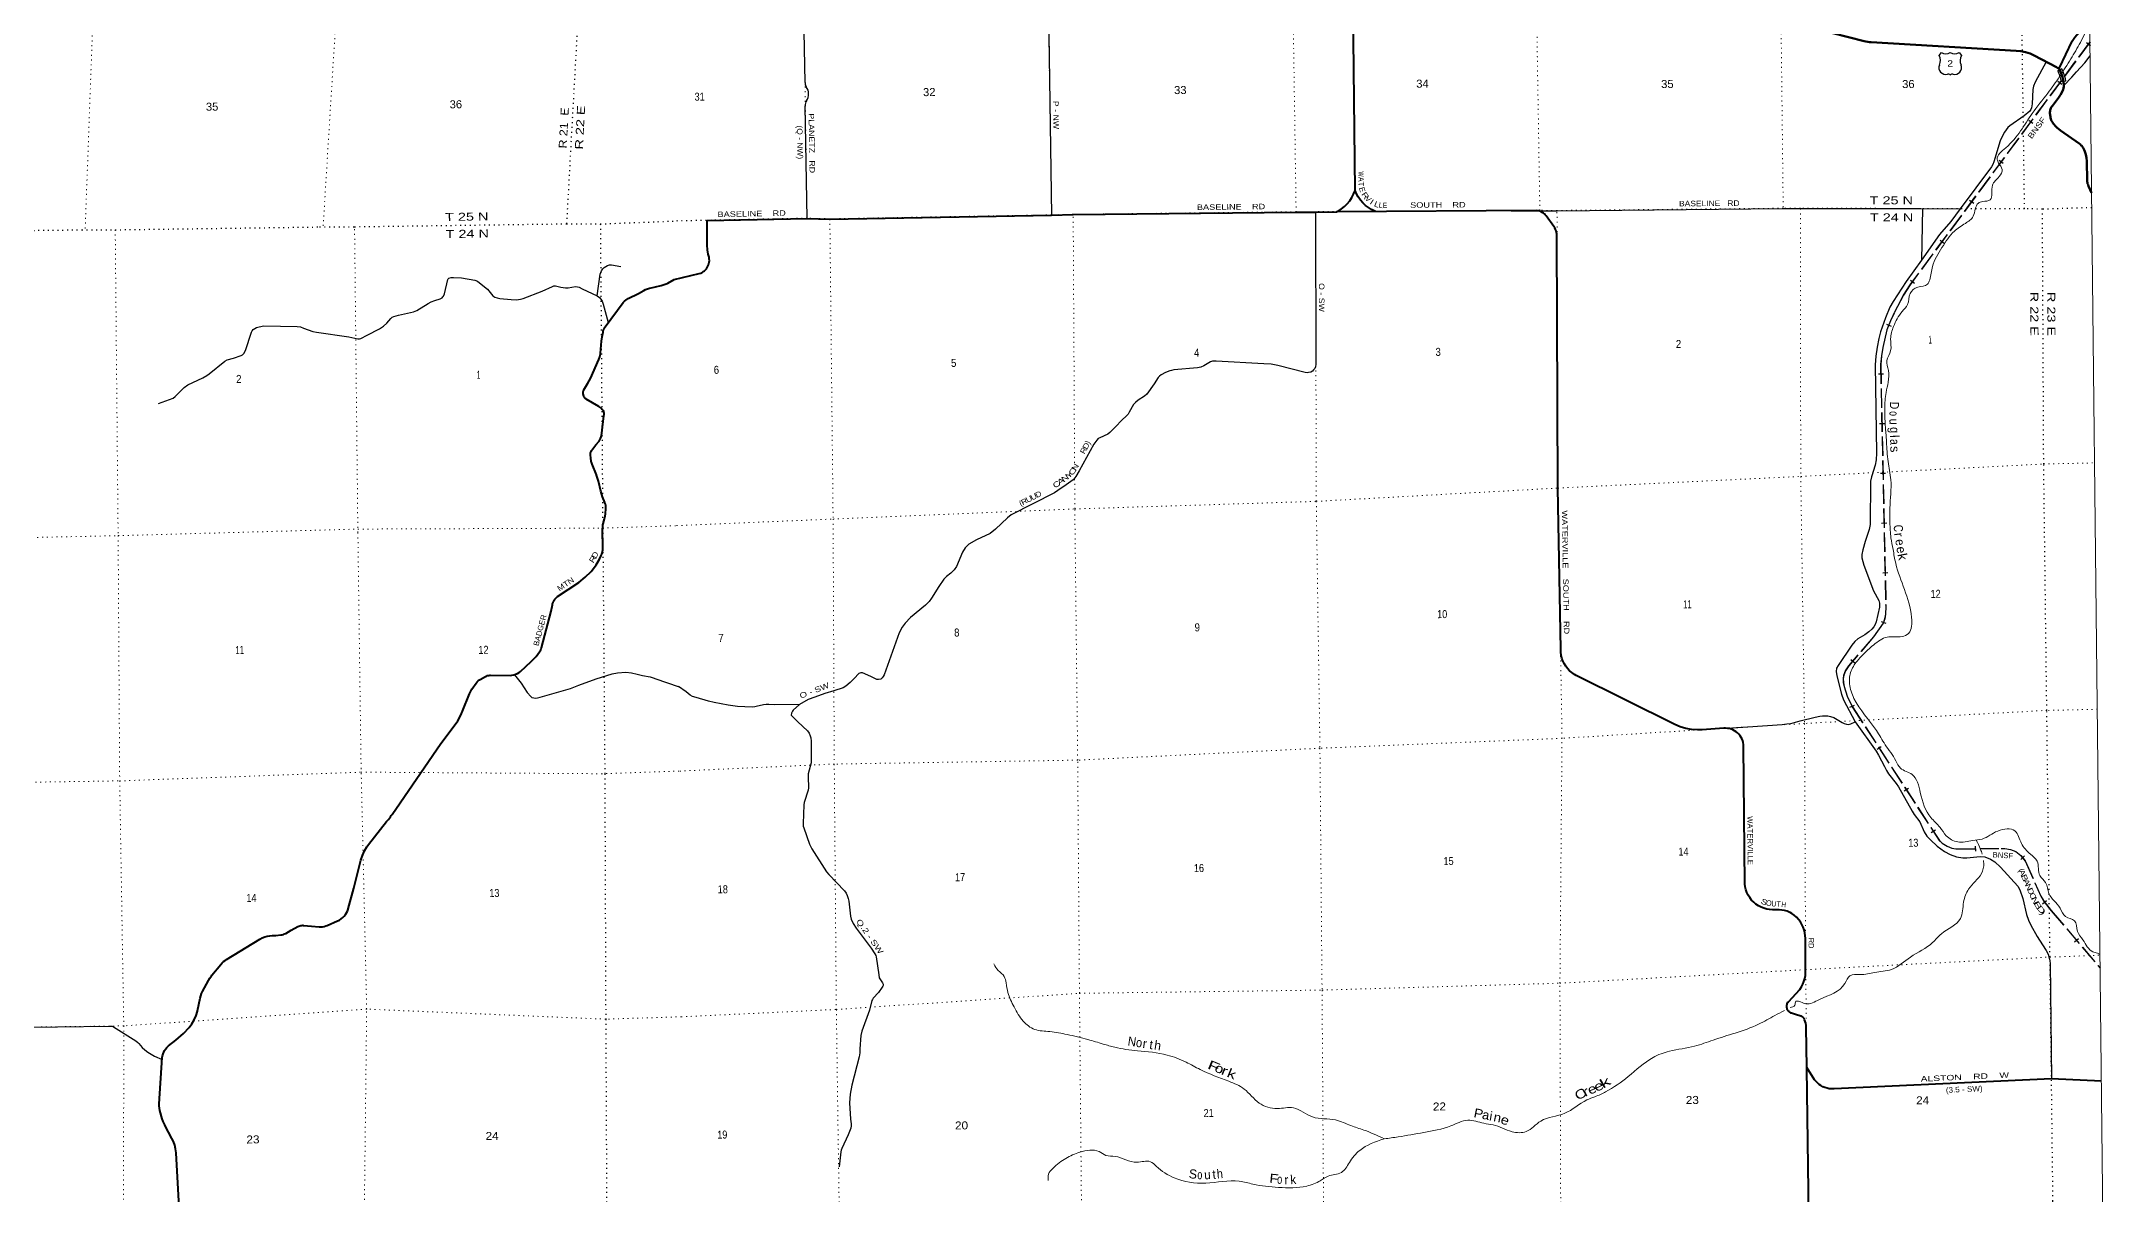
# Model space of a CAD drawing. Header units: feet. Extents: x -3 to 248627, y 0 to 184934.
# Drawn here: x 203320 to 248627, y 21127 to 46353 of the extents above; entities that cross this region are included whole.
import ezdxf
from ezdxf.enums import TextEntityAlignment as Align

# ---------------------------------------------------------------- set-up
doc = ezdxf.new("R2010")
doc.units = ezdxf.units.FT
doc.header["$LTSCALE"] = 70
doc.linetypes.add('DOTTED', pattern=[1.5, 0.3, -1.2])
doc.linetypes.add('LONG_DASHED', pattern=[7.5, 6, -1.5])
for name, color, linetype, lineweight in [('16', 7, 'Continuous', 25), ('20', 7, 'Continuous', 70), ('26', 7, 'Continuous', 40), ('27', 7, 'Continuous', 35), ('29', 7, 'Continuous', 25), ('30', 7, 'Continuous', 35), ('34', 7, 'Continuous', 25), ('39', 7, 'Continuous', 13), ('4', 7, 'Continuous', 13), ('57', 7, 'Continuous', 13), ('6', 7, 'DOTTED', 25), ('63', 7, 'Continuous', 25), ('7', 7, 'DOTTED', 13)]:
    doc.layers.add(name, color=color, linetype=linetype, lineweight=lineweight)
doc.layers.add('41', color=7, linetype='Continuous')

msp = doc.modelspace()

# ---------------------------------------------------------------- linework, layer by layer
at = {"layer": '16'}
for p, q in [((244832.13, 46048.45), (244883.44, 46107.21)), ((245075.2, 46113.18), (245074.92, 46112.98)), ((245267.29, 46107.3), (245318.68, 46048.45))]:
    msp.add_line(p, q, dxfattribs=at)
for centre, radius, start, end in [((244978.34, 45782.92), 151.42, 159.09177, 283.81923), ((244639.15, 45937.82), 222.05, 332.97043, 29.75871), ((244974.52, 46264.87), 182.07, 239.97227, 303.45418), ((245176.3, 46264.37), 181.52, 236.33975, 300.08743), ((245176.29, 46264.87), 182.07, 236.54582, 236.59441), ((245172.46, 45782.92), 151.42, 256.18077, 20.90823), ((245511.65, 45937.82), 222.05, 150.24129, 207.02957)]:
    msp.add_arc(centre, radius, start, end, dxfattribs=at)
for centre, major_axis, start_param, end_param in [((245033.68, 45584.1), (-19.56, 51.67), 4.95877769, 6.28318531), ((245117.13, 45584.1), (19.56, 51.67), 0, 1.32637542)]:
    msp.add_ellipse(centre, major_axis=major_axis, ratio=0.929097, start_param=start_param, end_param=end_param, dxfattribs=at)
at = {"layer": '20'}
for points in [[(247453.85, 45751.56), (247428.85, 45770.6), (247420.38, 45776.88), (247401.73, 45787.9), (246912.96, 46046.91), (246822.31, 46086.19), (246724.11, 46117.25), (246623.19, 46137.87), (246520.68, 46147.82), (243344.57, 46333.85), (243307.22, 46338.03), (243189.52, 46359.47), (242510.67, 46535.53), (242344.03, 46570.27), (241943.37, 46635.27), (241881.99, 46653.04), (241806.85, 46682.65), (241735.21, 46719.97), (241667.86, 46764.56), (241605.55, 46815.95), (241242.99, 47159.01)], [(248167.98, 43037.81), (248100.62, 43188.82), (248089.43, 43213.91), (248081, 43238.82), (248076.06, 43260.41), (248072.68, 43285.32), (248072.21, 43310.41), (248064.24, 43732.43), (248056.73, 43805.1), (248041.66, 43876.59), (248019.21, 43946.1), (248005.54, 43979.31), (247995.68, 43998.79), (247982.95, 44023.94), (247967.64, 44048.79), (247952.38, 44068.89), (247943.06, 44078.81), (247918.14, 44102.53), (247893.06, 44120.32), (247488.19, 44407.39), (247410.21, 44469.29), (247399.59, 44478.64), (247370.19, 44507.98), (247345.22, 44532.89), (247326.7, 44557.92), (247310.13, 44582.94), (247291.37, 44618.96), (247286.33, 44631.74), (247276.49, 44656.72), (247269.5, 44681.74), (247268.68, 44685.01), (247265.91, 44704.69), (247257.26, 44787.07), (247256.59, 44808.83), (247258.2, 44830.54), (247262.07, 44851.97), (247268.16, 44872.87), (247276.4, 44893.02), (247276.92, 44893.98), (247290.98, 44918.95), (247310.29, 44943.98), (247444.51, 45117.89), (247488.55, 45183.22), (247525.53, 45252.79), (247546.65, 45302.73), (247554.48, 45332.92), (247559.11, 45363.76), (247560.49, 45394.92), (247558.67, 45425.49), (247554.31, 45447.58), (247549.38, 45472.58), (247546.12, 45497.58), (247530.04, 45572.09), (247502.66, 45655.43), (247470.73, 45726.56), (247453.85, 45751.56)]]:
    msp.add_lwpolyline(points, dxfattribs=at)
at = {"layer": '26'}
msp.add_line((232056.38, 43094.69), (232017.15, 47062.18), dxfattribs=at)
for points in [[(247453.85, 45751.56), (247465.84, 45776.56), (247744.94, 46358.67), (247787.27, 46427.03), (247799.4, 46444.01), (247994.16, 46672.61), (248006.99, 46691.6), (248017.76, 46711.82), (248026.36, 46733.06), (248032.69, 46755.08), (248036.69, 46777.64), (248038.3, 46800.49), (248038.29, 46808.96), (248012.49, 47232.45)], [(231651.97, 42624.04), (231677.47, 42637.8), (231685.77, 42642.28), (231757.66, 42688.39), (231824.34, 42741.76), (231885.07, 42801.81), (231939.2, 42867.88), (231986.12, 42939.25), (232025.32, 43015.13), (232056.38, 43094.69)], [(232502.71, 42636.6), (232488.64, 42642.21), (232415.85, 42676.63), (232347.06, 42718.47), (232283.01, 42767.28), (232224.42, 42822.51), (232171.93, 42883.56), (232126.1, 42949.77), (232087.44, 43020.41), (232056.38, 43094.69)], [(217163.16, 41143.03), (217711.54, 41276.42), (217741.56, 41286.82), (217770.34, 41300.29), (217797.54, 41316.7), (217822.88, 41335.87), (217846.08, 41357.57), (217866.88, 41381.59), (217885.06, 41407.65), (217900.42, 41435.46), (217912.78, 41464.73), (217922.02, 41495.12), (217928.03, 41526.32), (217930.75, 41557.98), (217930.14, 41589.74), (217926.21, 41621.27), (217923.72, 41633.74), (217906.2, 41698.12), (217888.81, 41794.9), (217881.63, 41892.96), (217880.56, 42434.74), (220069.5, 42480.25), (220567.23, 42465.87), (225416.99, 42552.27), (225890.25, 42563.8), (230766.53, 42620.28), (231191.57, 42621.17), (231651.97, 42624.04)], [(240359.18, 31274.38), (240322.63, 31293.38), (240284.3, 31308.45), (240244.59, 31319.44), (240203.96, 31326.21), (240162.84, 31328.7), (240121.69, 31326.87), (239650.48, 31295.61), (239545.6, 31293.11), (239417.93, 31302.24), (239291.92, 31324.66), (239168.95, 31360.13), (239050.35, 31408.26), (236893.01, 32485.2), (236853.19, 32507.6), (236799.14, 32544.68), (236749.26, 32587.2), (236704.1, 32634.7), (236664.15, 32686.66), (236629.86, 32742.52), (236601.58, 32801.65), (236579.65, 32863.42), (236564.29, 32927.14), (236555.68, 32992.11), (236553.9, 33057.63), (236494.12, 36582.51), (236472.6, 42113.59), (236470.08, 42139.35), (236463.45, 42174.1), (236453.23, 42207.97), (236439.52, 42240.58), (236422.48, 42271.58), (236402.29, 42300.63), (236233.92, 42538.8), (236217.8, 42558.83), (236197.66, 42579.3), (236175.5, 42597.55), (236151.54, 42613.39), (236126.07, 42626.64), (236099.34, 42637.15), (236071.67, 42644.82), (236043.34, 42649.54), (236014.68, 42651.28), (231651.97, 42624.04)], [(215632.49, 40077.63), (215647.25, 40102.81), (215654.1, 40112.74), (216047.62, 40640.37), (216073.98, 40669.28), (216103.21, 40695.27), (216135, 40718.06), (216156.86, 40731.03), (216381.47, 40839.99), (216496.95, 40903.38), (216536.22, 40924.87), (216577.52, 40942.14), (216620.39, 40955), (216632.71, 40957.8), (216879.58, 41015.13), (216944.77, 41034.67), (217007.57, 41060.91), (217020.65, 41067.38), (217163.16, 41143.03)], [(215456.23, 34905.35), (215526.95, 35024.09), (215567.05, 35109.59), (215578.76, 35134.56), (215587.31, 35159.59), (215589.53, 35166.07), (215596.94, 35198.49), (215600.91, 35231.51), (215601.64, 35253.11), (215596.47, 35685.38), (215597.58, 35731.07), (215603.47, 35776.4), (215608.12, 35798.5), (215640.26, 35909.54), (215653.72, 35967), (215660.83, 36021.9), (215667.34, 36132.54), (215667.03, 36165.29), (215663.3, 36197.82), (215656.18, 36229.78), (215645.77, 36260.83), (215644.79, 36263.27), (215596.5, 36387.23), (215557.58, 36514.51), (215506.84, 36732.26), (215464.61, 36865.84), (215462.96, 36870.22), (215369.17, 37101.81), (215359.1, 37126.67), (215351.33, 37151.81), (215346.92, 37166.1), (215342.7, 37187.53), (215338.13, 37212.62), (215336.29, 37237.53), (215331.09, 37307.55), (215330.27, 37322.38), (215331.01, 37337.22), (215333.29, 37351.89), (215337.09, 37366.25), (215342.37, 37380.13), (215349.08, 37393.38), (215357.13, 37405.86), (215360.18, 37409.93), (215447.44, 37524.62), (215518.32, 37606.22), (215536.97, 37635.89), (215552.41, 37667.34), (215564.49, 37700.24), (215570.36, 37721.8), (215624.48, 38163.47), (215627.55, 38188.59), (215628.44, 38213.47), (215628.35, 38216.96), (215626.52, 38231.11), (215623.22, 38244.99), (215619.94, 38254.31), (215607.74, 38279.25), (215589.35, 38304.31), (215578.73, 38317.18), (215558.67, 38336.88), (215536.66, 38354.38), (215512.94, 38369.48), (215238.76, 38524.67), (215227.11, 38533.82), (215216.48, 38544.14), (215206.99, 38555.51), (215198.74, 38567.82), (215191.82, 38580.91), (215187.44, 38591.47), (215172.32, 38647.46), (215170.44, 38659.06), (215169.78, 38670.8), (215170.35, 38682.54), (215172.14, 38694.15), (215175.14, 38705.52), (215179.32, 38716.5), (215184.61, 38726.99), (215185.3, 38728.17), (215271.46, 38875.77), (215327.61, 38982), (215515.63, 39396.79), (215535.72, 39456.85), (215549.42, 39518.67), (215552.09, 39536.19), (215573.85, 39795.05), (215586.16, 39887.91), (215604.98, 39994.82), (215611.24, 40023.34), (215620.44, 40051.04), (215632.49, 40077.63)], [(208557.35, 26806.15), (208585.64, 26810.44), (208613.32, 26817.67), (208640.09, 26827.74), (208664.44, 26839.87), (208786.84, 26914.06), (208928.26, 26990.67), (208949.63, 27000.71), (208971.94, 27008.46), (208994.93, 27013.83), (209018.36, 27016.77), (209041.97, 27017.24), (209053.17, 27016.6), (209230.18, 26998.15), (209393.56, 26986.13), (209431.25, 26984.71), (209468.88, 26987.22), (209506.05, 26993.66), (209542.34, 27003.95), (209567.44, 27013.57), (209798.58, 27113.34), (209838.43, 27133.72), (209875.93, 27158.15), (209910.68, 27186.36), (209942.28, 27218.05), (209970.4, 27252.88), (209994.72, 27290.45), (210014.99, 27330.36), (210030.97, 27372.16), (210033.12, 27379.01), (210152.81, 27833.55), (210306.81, 28445.33), (210341.18, 28546.41), (210385.92, 28643.35), (210440.55, 28735.07), (210473.96, 28782.09), (210871.71, 29285.43), (210891.33, 29310.26), (210910.14, 29335.43), (210954.05, 29394.19), (210972.82, 29419.31), (210989.89, 29444.19), (212055.91, 30997.81), (212347.64, 31381.58), (212426.15, 31494.08), (212492.48, 31614.17), (212532.23, 31704.5), (212681.43, 32078.24), (212729.56, 32170.77), (212738.52, 32185.69), (212828.48, 32314.79), (212849.93, 32340.51), (212873.96, 32363.85), (212900.29, 32384.54), (212916.62, 32395.31), (213037.3, 32460.36), (213059, 32470.87), (213081.67, 32479.06), (213105.08, 32484.83), (213128.96, 32488.12), (213146.38, 32488.93), (213572.91, 32485.96), (213613.91, 32489.6), (213654.3, 32497.49), (213693.65, 32509.57), (213731.52, 32525.7), (213767.5, 32545.69), (213797.79, 32566.7), (214036.17, 32789.84), (214141.13, 32900.59), (214217.63, 32998.44), (214232.56, 33021.5), (214244.99, 33046), (214254.79, 33071.66), (214259.06, 33086.32), (214471.17, 33886.41), (214496.71, 34024.93), (214502.51, 34052.92), (214511.2, 34080.14), (214522.69, 34106.31), (214536.85, 34131.13), (214553.53, 34154.34), (214572.54, 34175.67), (214593.68, 34194.9), (214610.26, 34207.45), (215077.25, 34519.88), (215216.1, 34632.55), (215342.42, 34759.11), (215373.49, 34794.65), (215456.23, 34905.35)], [(241938.09, 23906.76), (241926.65, 24785.95), (241926.32, 24810.78), (241924.55, 24835.95), (241924.54, 24836.07), (241920.15, 24860.86), (241919.11, 24864.48), (241911.57, 24889.61), (241902.25, 24914.48), (241888.6, 24950.89), (241879.24, 24975.86), (241861.01, 25000.89), (241857.62, 25004.46), (241848.9, 25011.9), (241839.45, 25018.39), (241829.37, 25023.86), (241818.78, 25028.25), (241807.79, 25031.5), (241688.1, 25065.22), (241605.93, 25092.35), (241590.23, 25099.17), (241575.32, 25107.58), (241561.38, 25117.51), (241548.55, 25128.84), (241536.98, 25141.45), (241526.79, 25155.2), (241518.09, 25169.94), (241510.98, 25185.51), (241505.53, 25201.73), (241501.81, 25218.44), (241499.86, 25235.45), (241499.7, 25252.56), (241501.33, 25269.6), (241504.72, 25286.37), (241509.86, 25302.7), (241516.67, 25318.4), (241525.08, 25333.31), (241534.62, 25346.75), (241782.18, 25613.44), (241819.58, 25668.3), (241851.05, 25726.76), (241876.23, 25788.2), (241894.85, 25851.92), (241906.71, 25917.25), (241910.02, 25949.77), (241906.19, 26738.64), (241904.45, 26787.68), (241896.12, 26853.07), (241881, 26917.22), (241859.25, 26979.45), (241831.12, 27039.05), (241796.91, 27095.4), (241757, 27147.86), (241711.83, 27195.85), (241661.88, 27238.87), (241607.71, 27276.43), (241574.92, 27294.41), (241549.98, 27308.09), (241524.92, 27317.76), (241504.66, 27325.58), (241449.01, 27341.11), (241392.04, 27350.74), (241334.37, 27354.35), (241235.21, 27356.84), (241190, 27356.04), (241124.85, 27360.67), (241060.54, 27372.08), (240997.78, 27390.15), (240937.25, 27414.69), (240879.62, 27445.41), (240825.51, 27481.99), (240775.53, 27524.03), (240730.21, 27571.06), (240690.06, 27622.57), (240655.51, 27678), (240626.94, 27736.73), (240604.67, 27798.13), (240588.94, 27861.52), (240579.92, 27926.2), (240553.21, 30934.78), (240551.37, 30973.14), (240545.26, 31013.87), (240534.92, 31053.75), (240520.47, 31092.32), (240502.06, 31129.18), (240479.91, 31163.9), (240454.24, 31196.13), (240425.35, 31225.49), (240393.55, 31251.67), (240359.18, 31274.38)], [(206390.81, 19792.11), (206265.73, 22041.21), (206255.06, 22125.25), (206235.67, 22207.71), (206207.76, 22287.69), (206175.19, 22357.63), (206029.84, 22630.75), (206016.58, 22655.67), (206004.77, 22680.75), (205984.99, 22722.77), (205962.79, 22785.39), (205912.48, 22965.92), (205901.64, 23017.82), (205896.29, 23070.56), (205896.11, 23115.98), (205964.11, 24124.46), (205970.36, 24164.34), (205980.75, 24203.35), (205995.15, 24241.05), (206013.42, 24277.05), (206035.35, 24310.94), (206060.7, 24342.34), (206089.2, 24370.93), (206103.01, 24382.82), (206261.23, 24502.68), (206426.68, 24648.13), (206550.29, 24779.65), (206609.91, 24861.69), (206660.63, 24949.5), (206701.89, 25042.14), (206733.24, 25138.59), (206736.05, 25149.32), (206794.15, 25424.69), (206806.58, 25475.97), (206824.3, 25525.67), (206844.9, 25569.13), (206975.65, 25811.19), (207005.55, 25863.85), (207040.79, 25913.1), (207051.15, 25925.72), (207248.37, 26163.28), (207275.48, 26194.89), (207305.74, 26223.48), (207338.83, 26248.76), (207367.86, 26266.83), (208099.59, 26716.64), (208150.67, 26743.27), (208204.26, 26764.42), (208259.76, 26779.84), (208316.58, 26789.38), (208370.85, 26792.89), (208450.48, 26797.07), (208557.35, 26806.15)], [(241979.97, 20681.47), (241938.41, 23881.76), (241938.09, 23906.76)], [(248381.75, 23611.94), (247288.18, 23658.98), (242539.71, 23439.25), (242528.06, 23438.36), (242479.06, 23437.79), (242430.27, 23442.35), (242382.22, 23451.98), (242335.45, 23466.58), (242290.45, 23485.98), (242247.73, 23509.99), (242207.76, 23538.33), (242170.96, 23570.69), (242107.41, 23637.38), (241938.09, 23906.76)]]:
    msp.add_lwpolyline(points, dxfattribs=at)
at = {"layer": '29'}
for p, q in [((220023.52, 45450.79), (219998.41, 46941.69)), ((225348.35, 46994.55), (225416.99, 42552.27)), ((220069.5, 42480.25), (220029.91, 44943.32)), ((231191.57, 42621.17), (231199.98, 39295.42)), ((244472.09, 42694.9), (244447.97, 41570.44)), ((247259.73, 26190.38), (247288.68, 23660.64)), ((202527.69, 24779.11), (204820.08, 24811.13))]:
    msp.add_line(p, q, dxfattribs=at)
for points in [[(247171.16, 45909.65), (246930.24, 45459.03), (246898.18, 45374.72), (246878.96, 45297.74), (246864.3, 44989.83), (246852.39, 44900.02), (246839.57, 44865.2), (246813.02, 44828.54), (246695.8, 44725.9), (246380.75, 44505.97), (246336.8, 44469.31), (246296.49, 44419.83), (246263.53, 44366.67), (246208.58, 44273.2), (246168.29, 44176.05), (246029.09, 43721.51), (246005.26, 43659.2), (245977.8, 43611.54), (245295.97, 42693.31)], [(247562, 45389.07), (247734.33, 45569), (247840.57, 45686.3), (248018.23, 45886.08), (248134.94, 46039.88)], [(235470.36, 42647.88), (236474.9, 42649.32), (241421.66, 42696.05), (244435.59, 42695.13), (245295.97, 42693.31)], [(245295.97, 42693.31), (245090.83, 42415.63), (244838.06, 42129.71), (244447.97, 41570.44)], [(215478.77, 40786.86), (215545.08, 41262.38), (215556.51, 41298.95), (215574.78, 41337.82), (215602.2, 41376.68), (215629.61, 41404.12), (215700.44, 41449.84), (215748.41, 41463.55), (215787.25, 41465.84), (215997, 41432.23)], [(244447.97, 41570.44), (244109.08, 41099.67), (243825.18, 40667.12), (243757.41, 40542.49), (243658.5, 40307.89), (243552.27, 39999.97), (243511.97, 39857), (243475.34, 39662.73), (243446.03, 39464.78), (243435.04, 39281.51), (243464.35, 37346.04), (243455.19, 37203.07), (243435.04, 37082.12), (243352.62, 36829.17), (243332.47, 36730.21), (243321.48, 35784.46), (243303.16, 35674.51), (243215.25, 35410.58), (243160.29, 35234.61), (243141.98, 35131.99), (243141.98, 35058.66), (243185.94, 34897.39), (243396.86, 34334.58)], [(205878.86, 38432.92), (206199.84, 38552.18), (206248.96, 38583.04), (206376.9, 38720.21), (206444.29, 38785.36), (206523.11, 38839.09), (206852.1, 38994.54), (206940.05, 39045.98), (206992.6, 39084.84), (207331.87, 39360.32), (207382.12, 39387.76), (207519.2, 39424.33), (207692.83, 39479.2), (207720.25, 39497.49), (207749.95, 39529.5), (207784.22, 39588.93), (207912.15, 39991.29), (207930.44, 40023.3), (207955.57, 40048.45), (208021.81, 40091.88), (208081.22, 40112.46), (208186.31, 40128.46), (208917.38, 40119.31), (208984.79, 40106.74), (209054.46, 40082.74), (209258.94, 40010.72), (209337.75, 39991.29), (210041.41, 39890.7), (210242.45, 39844.98), (210276.74, 39844.98), (210304.15, 39854.12), (210443.5, 39927.28), (210717.65, 40064.45), (210803.35, 40125.03), (210873, 40192.47), (210964.39, 40293.06), (210995.25, 40319.35), (211029.52, 40337.64), (211128.88, 40366.21), (211461.31, 40440.52), (211530.97, 40466.8), (211777.71, 40622.26), (211848.56, 40658.84), (211923.92, 40686.27), (212042.72, 40722.85), (212083.88, 40745.71), (212099.87, 40764), (212115.86, 40782.29), (212134.11, 40832.58), (212207.22, 41143.49), (212220.95, 41161.78), (212234.66, 41175.5), (212280.32, 41189.22), (212337.47, 41191.5), (212508.78, 41180.07), (212797.82, 41128.64), (212856.04, 41106.92), (212902.92, 41073.77), (213075.37, 40933.17), (213162.23, 40821.16), (213193.06, 40790.29), (213239.86, 40759.43), (213287.88, 40743.43), (213349.52, 40731.99), (213596.26, 40704.56), (213712.82, 40702.28), (213797.3, 40713.7), (213859.03, 40732), (214272.5, 40887.45), (214496.44, 40994.9), (214531.85, 41005.19), (214564.93, 41006.33), (214683.73, 40978.89), (214785.44, 40959.47), (214839.08, 40960.6), (215002.48, 40991.47), (215049.27, 40988.04), (215084.73, 40975.47), (215149.79, 40942.32), (215478.77, 40786.86)], [(215478.77, 40786.86), (215529.09, 40748), (215558.79, 40713.71), (215583.92, 40667.99), (215606.77, 40608.55), (215718.71, 40201.62)], [(231199.98, 39295.42), (231188.7, 39236.22), (231172.49, 39197.71), (231150.21, 39165.27), (231123.88, 39142.98), (231089.44, 39120.68), (231040.82, 39110.54), (231010.44, 39106.49), (230966.88, 39108.5), (230367.28, 39262.56), (230220.42, 39290.94), (230059.38, 39303.1), (229014.13, 39359.85), (228940.19, 39355.81), (228892.59, 39343.64), (228746.74, 39254.45), (228683.94, 39230.14), (228609, 39213.91), (228090.42, 39165.26), (228043.82, 39157.16), (228003.31, 39145), (227912.16, 39108.5), (227810.87, 39059.87), (227776.43, 39033.51), (227748.08, 39003.11), (227660.98, 38865.26), (227499.93, 38638.25), (227450.31, 38589.59), (227312.56, 38508.51), (227250.78, 38457.85), (227207.23, 38411.21), (227117.08, 38245.01), (227089.73, 38200.43), (227061.38, 38167.97), (226947.94, 38062.57), (226826.4, 37932.84), (226692.7, 37797.05), (226648.14, 37762.57), (226469.88, 37681.49), (226439.49, 37663.27), (226409.1, 37632.86), (226340.24, 37543.65), (226024.23, 36959.87), (225951.3, 36838.28), (225926.99, 36807.88), (225886.48, 36765.28), (225683.92, 36619.34), (225625.16, 36576.8), (225481.35, 36481.5), (224533.33, 35995.02), (224452.3, 35930.15), (224193.02, 35686.91), (224071.48, 35589.62), (223778.02, 35449.79)], [(223778.02, 35449.79), (223609.61, 35356.54), (223575.17, 35328.16), (223526.56, 35275.46), (223471.86, 35178.16), (223334.12, 34870.05), (223283.47, 34793.03), (223212.58, 34724.11), (223117.37, 34647.09), (223058.62, 34586.27), (222953.29, 34432.22), (222791.23, 34172.76), (222742.62, 34099.79), (222661.59, 34018.71), (222329.38, 33751.14), (222215.94, 33629.52), (222151.12, 33536.28), (222086.3, 33418.71), (221752.06, 32498.45), (221729.78, 32461.96), (221711.55, 32433.59), (221681.16, 32405.2), (221630.52, 32397.1), (221592.03, 32397.1), (221478.59, 32453.85), (221332.74, 32518.72), (221278.05, 32543.04), (221241.59, 32543.04), (221203.1, 32526.83), (221097.76, 32413.31), (221008.63, 32332.23), (220913.43, 32251.15), (220854.68, 32210.61), (220652.11, 32145.75), (220457.65, 32088.99), (220236.85, 32011.97), (220091, 31955.21), (219901.02, 31848.01)], [(243396.86, 34334.58), (243511.97, 34123.92), (243524.79, 34065.26), (243524.79, 33973.62), (243455.19, 33654.71), (243431.38, 33596.07), (243403.91, 33548.41), (243358.11, 33493.43), (243294.01, 33434.77), (243204.26, 33368.8), (243052.23, 33280.82), (242991.79, 33229.5), (242925.85, 33148.86), (242625.46, 32701.65), (242590.67, 32639.33), (242581.5, 32569.68), (242585.17, 32518.36), (242603.48, 32445.05), (242695.07, 32074.82), (242742.69, 31946.52), (242992.71, 31470.6)], [(213665.4, 32499.57), (213815.11, 32313.67), (213944.85, 32109.65), (214023.62, 32019.71), (214048.65, 32002.08), (214089.42, 31990.95), (214125.56, 31990.03), (214170.97, 31994.66), (214226.58, 32005.79), (214890.12, 32198.68), (215075.46, 32269.15), (215453.57, 32410.11), (215806.65, 32520.47), (215920.64, 32543.65), (216103.2, 32553.85), (216224.61, 32543.65), (216350.64, 32513.97), (216469.26, 32480.59), (216636.08, 32450.91), (216700.02, 32431.44), (216762.11, 32410.11), (217248.87, 32242.38)], [(219901.02, 31848.01), (219363.78, 31837.64), (219234.14, 31849.81), (219172.35, 31849.82), (219116.65, 31841.7), (218954.59, 31805.21), (218925.22, 31799.14), (218869.51, 31793.05), (218549.46, 31805.21), (218345.87, 31831.57), (218035.95, 31894.41), (217909.34, 31922.78), (217641.95, 31999.81), (217563.96, 32024.14), (217512.31, 32052.51), (217423.18, 32125.48), (217253.02, 32238.99)], [(219901.02, 31848.01), (219767.91, 31726.17), (219748.68, 31699.83), (219726.39, 31657.26), (219724.37, 31616.72), (219735.5, 31596.44), (219865.14, 31466.72), (220075.81, 31272.12), (220113.3, 31219.43), (220135.58, 31162.67), (220147.74, 31116.05), (220156.84, 31045.1), (220160.91, 30621.45), (220156.84, 30574.83), (220096.09, 30329.56), (220092.02, 30266.72), (220098.12, 30025.51), (220092.02, 29974.83), (220003.92, 29705.24), (219994.79, 29650.51), (219983.67, 29247.13), (219985.69, 29186.32), (219994.79, 29147.81), (220122.43, 28795.1), (220173.05, 28693.76), (220496.18, 28191.05), (220545.77, 28126.2), (220886.09, 27769.44), (220921.57, 27720.78), (220945.88, 27670.1), (220968.16, 27607.26), (220983.32, 27542.42), (221015.77, 27218.07), (221031.94, 27153.23), (221080.59, 27059.96), (221145.37, 26958.63), (221469.48, 26520.8), (221551.57, 26395.1), (221571.82, 26358.61), (221582.92, 26326.21), (221635.64, 25932.93), (221647.74, 25872.16), (221718.69, 25758.61), (221730.84, 25732.26), (221733.38, 25719.08), (221732.87, 25703.88), (221728.31, 25686.64), (221714.64, 25661.31), (221631.54, 25547.83), (221514.6, 25423.13), (221498.4, 25396.78), (221485.69, 25369.46), (221437.07, 25158.65), (221267.47, 24703.53), (221242.61, 24607.3), (221226.4, 24315.41), (221224.93, 24229.2), (221210.2, 24137.03), (221048.14, 23520.82), (221014.26, 23325.15), (220999.52, 23131.63), (221015.73, 22774.88), (221031.47, 22678.53), (221031.94, 22628.93), (221025.4, 22579.21), (220967.11, 22434.34), (220826.88, 22133.26), (220812.7, 22098.8), (220805.06, 22061.37), (220772.65, 21737.04)], [(240215.87, 31326.6), (241396.44, 31407.67), (241499.01, 31422.33), (241586.93, 31433.33), (241792.07, 31488.31), (242118.1, 31568.96), (242220.67, 31590.95), (242282.95, 31598.28), (242346.14, 31601.94), (242400.17, 31598.28), (242457.87, 31587.28), (242532.05, 31561.62), (242707.89, 31455.32), (242758.26, 31429.66), (242806.79, 31415), (242853.5, 31413.16), (242898.37, 31425.99), (242992.71, 31470.6)], [(242992.71, 31470.6), (243452.44, 30824.81), (243505.56, 30740.51), (243637.43, 30491.24), (243683.22, 30403.27), (243725.35, 30329.95), (243893.86, 30117.35), (243946.98, 30047.7), (244241.86, 29512.51), (244289.49, 29442.87), (244406.72, 29281.58), (244501.96, 29061.64), (244564.23, 28970), (244641.16, 28885.69), (244791.35, 28746.39), (244948.88, 28629.09), (245073.42, 28566.77), (245212.63, 28519.12), (245348.16, 28497.13), (245439.75, 28497.13), (245732.81, 28526.45), (245831.71, 28515.45), (245952.6, 28467.8), (246051.51, 28405.49), (246172.4, 28291.85), (246551.54, 27873.97), (246597.34, 27793.32), (246663.27, 27602.71), (246743.87, 27250.81), (246784.16, 27133.51), (246839.11, 27023.54), (246978.31, 26774.27), (247029.6, 26693.63), (247176.13, 26470.03), (247220.08, 26389.38), (247249.39, 26279.41), (247259.73, 26190.38)], [(204820.08, 24811.13), (204868.12, 24807.89), (204895.54, 24796.46), (205382.17, 24487.83), (205425.57, 24453.54), (205448.42, 24430.67), (205521.53, 24348.37), (205580.93, 24295.79), (205649.47, 24245.5), (205718.01, 24202.06), (205795.69, 24156.34), (205961.58, 24081.44)]]:
    msp.add_lwpolyline(points, dxfattribs=at)
for centre, radius, start, end in [((220157.33, 45442.17), 134.09, 176.31456, 218.40295), ((219840.52, 45204.13), 262.26, 325.36021, 36.16341), ((220239.74, 44952.76), 210.05, 150.85541, 182.57448)]:
    msp.add_arc(centre, radius, start, end, dxfattribs=at)
at = {"layer": '34', "linetype": 'LONG_DASHED', "lineweight": 13}
msp.add_lwpolyline([(248131.56, 46347.06), (244192.57, 41029.75), (244048.19, 40804.62), (243849.9, 40420.98), (243779.61, 40280.32), (243687.36, 40047.36), (243599.49, 39656.15), (243568.74, 39475.94), (243551.17, 39282.53), (243663.53, 33994.62), (243656.58, 33821.08), (243639.01, 33724.38), (243605.67, 33628.35), (243394.22, 33330.91), (242852.64, 32693.63), (242779.75, 32585.53), (242742.81, 32491.44), (242729.63, 32416.72), (242734.02, 32324.41), (242752.15, 32241.33), (242817.49, 32025.51), (242930.71, 31797.96), (244833.95, 28871.71), (244899.85, 28814.57), (245009.53, 28748.31), (245110.57, 28704.36), (245194.33, 28685.73), (246191.44, 28695.88), (246266.59, 28691.08), (246393.52, 28673.9), (246507.01, 28632.09), (246613.18, 28542.04), (246657.11, 28493.69), (246711.36, 28424.21), (247054.11, 27656.28), (247127.18, 27533.27), (247282.92, 27337.6), (248354.61, 26078.29)], dxfattribs=at)
at = {"layer": '39'}
for points in [[(248127.05, 46738.12), (247921.27, 46331.5), (247713.86, 45972.41), (247468.05, 45583.11)], [(247468.05, 45583.11), (247208.78, 45220.92), (246869.38, 44777.67), (246290.32, 44025.92), (246103.61, 43773.17), (246132.42, 43693.01), (246210.59, 43550.83), (246147.91, 43394.94), (245998.99, 43205.8), (245950.24, 42888.84), (245783.51, 42848.62), (245691.22, 42815.31), (245577.67, 42527.83), (245406.21, 42372.69), (245166.42, 42202.65), (244894.56, 41842.81), (244687.77, 41429.31), (244626.68, 41134.38), (244579.4, 41041.13), (244364.56, 40980.2), (244196.98, 40837.19), (244141.31, 40596.74), (244022.21, 40442.2), (243834.58, 40115.58), (243771.18, 39846.82), (243772.16, 39584.85), (243691.97, 39374.34), (243722.66, 39157.05), (243717.55, 38899.04), (243673.79, 38674.84), (243680.07, 37596.77), (243715.24, 37163.91), (243776.2, 36765.6), (243755.1, 36144.67), (243754.71, 35826.26), (243778.66, 35494.02), (243823.88, 35238.62), (243883.76, 34935.01), (244229.67, 33752.05), (244161.14, 33402.62), (244020.91, 33334.5), (243694.73, 33320.64), (243400.54, 33151.99), (243067.82, 32829.73), (242907.48, 32582.02), (242872.44, 32299.48), (242968.73, 31982.19), (243460.22, 31280.54), (243653.14, 30968.4), (243884.78, 30618.42), (243985.34, 30456.35), (244240.74, 30318.24), (244420.55, 29919.3), (244650.37, 29375.83), (244852.26, 29160.53), (244987.32, 28976.69), (245238.64, 28842.57), (245566.67, 28870.55), (245773.76, 28905.19), (246116.22, 29080.45), (246490.88, 29082.78), (246632.99, 28810.35), (246833.15, 28570.84), (246975.87, 28421.36), (247037.92, 28103.67), (247162.51, 27953.97), (247233.73, 27714.98), (247479.12, 27395.39), (247596.07, 27209.33), (247792.55, 27114.88), (247861.65, 26885.94), (247978.62, 26697.86), (248193.1, 26438.37), (248296.22, 26405.31), (248351.28, 26378.04)], [(245644.61, 28878.93), (245738.03, 28683.1), (245773.28, 28575.72)], [(245800.45, 28434.56), (245808.02, 28375.59), (245756.22, 28149.28), (245478.06, 27811.53), (245368.54, 27524.1), (245298.12, 27164.58), (244880.92, 26831.26), (244689.72, 26639.62), (244203.85, 26321.63), (243787.93, 26052.82), (243420.03, 25988.1), (243106.35, 25938.12), (242880.99, 25915.36), (242770.11, 25746.81), (242214.14, 25393.75), (241915.06, 25299.6), (241753.26, 25356.17), (241698.88, 25355.54), (241673.69, 25268.59), (241573.8, 25218.76)], [(232694.54, 22347.31), (232247.15, 22539.62), (231962, 22637.08), (231630.23, 22760.2), (231125.88, 22824.89), (230708.64, 23023.59), (230356.27, 23009.44), (229958.05, 23129.77), (229628.21, 23436.29), (229295.91, 23605.75), (228666.48, 23862.46), (228358.44, 24024.14), (227945.71, 24180.57), (227293.98, 24273.78), (226799.57, 24350.68), (226544.95, 24420.28), (226211.44, 24519.19), (225756.94, 24628.8), (225379.51, 24692.94), (225046.57, 24741.48), (224798.77, 24919.98), (224595.77, 25232.01), (224463.25, 25546.86), (224420.55, 25757.96), (224382.72, 25894.56), (224248.22, 26030.04), (224153.94, 26172.03)], [(241446.7, 25153.14), (241237.11, 25043.88), (240882.72, 24854.37), (240369.27, 24658.99), (239891.55, 24508.37), (239484.18, 24372.66), (238933.45, 24265.52), (238574.48, 24124.33), (238029.29, 23708.92), (237537.54, 23376.76), (237303.11, 23267.24), (237126.64, 23196.68), (236642.49, 22904.91), (236116.64, 22735.58), (235798.97, 22506.2), (235490.81, 22502.63), (235076.13, 22653), (234874.3, 22686.94), (234521.01, 22753.38), (234147.76, 22628.14), (233557.14, 22486.28), (233000.26, 22389.14), (232694.54, 22347.31)], [(232694.54, 22347.31), (232157.56, 22095.24), (231930.96, 21828.62), (231756.16, 21612.98), (231465, 21531.01), (231294.93, 21430.3), (231000.14, 21314.03), (230382.04, 21284.71), (229821.21, 21356.8), (229524.34, 21421.88), (228789.61, 21375.08), (228101.33, 21494.07), (227707.65, 21745.44), (227579.59, 21846.74), (227283.62, 21833.23), (226804.72, 21962.7), (226607.05, 21984.6), (226455, 22069.49), (226036.19, 22052.55), (225729.5, 21920.02), (225443.94, 21701.09), (225350.73, 21573.05), (225342.23, 21435.91)]]:
    msp.add_spline(points, degree=3, dxfattribs=at)
at = {"layer": '4'}
msp.add_lwpolyline([(0, 183577.08), (30826.42, 183598.29), (61611.62, 183645.77), (92479.02, 183767.9), (123305.1, 183916.31), (154130.93, 184107.12), (184956.47, 184340.33), (215781.67, 184615.95), (246606.46, 184933.96), (248626.55, 1367.98), (217549.25, 1047.36), (186473.05, 772.71), (155393.5, 534.37), (124315.15, 341.99), (93236.57, 192.37), (62157.81, 85.49), (31078.95, 21.37), (0, -0.01)], close=True, dxfattribs=at)
msp.add_lwpolyline([(0, 183577.08), (30826.42, 183598.29), (61611.62, 183645.77), (92479.02, 183767.9), (123305.1, 183916.31), (154130.93, 184107.12), (184956.47, 184340.33), (215781.67, 184615.95), (246606.46, 184933.96), (248626.55, 1367.98), (217549.25, 1047.36), (186473.05, 772.71), (155393.5, 534.37), (124315.15, 341.99), (93236.57, 192.37), (62157.81, 85.49), (31078.95, 21.37), (0, -0.01)], close=True, dxfattribs=at)
at = {"layer": '57'}
for p, q in [((247420.98, 45712.28), (247514.21, 45759.48)), ((247510.74, 45748.75), (247431.25, 45708.51)), ((247604.91, 45482.87), (247498.32, 45468.08))]:
    msp.add_line(p, q, dxfattribs=at)
for points in [[(247514.21, 45759.48), (247530.97, 45726.95), (247555.27, 45669.87), (247577.23, 45607.47), (247594.47, 45539.75), (247604.91, 45482.87)], [(247420.98, 45712.28), (247433.75, 45682.05), (247458.06, 45627.26), (247480.01, 45556.49), (247493.34, 45497.89), (247498.32, 45468.08)], [(247431.25, 45708.51), (247441.09, 45685.23), (247465.56, 45630.08), (247487.74, 45558.57), (247501.19, 45499.44), (247504.93, 45477.07), (247595.53, 45489.64)], [(247595.53, 45489.64), (247586.65, 45538.04), (247569.57, 45605.15), (247547.81, 45666.97), (247523.72, 45723.55), (247510.74, 45748.75)]]:
    msp.add_lwpolyline(points, dxfattribs=at)
at = {"layer": '6'}
for p, q in [((246701.86, 42691.99), (246639.24, 47217.39)), ((215056.04, 46894.03), (214806.19, 42363.48))]:
    msp.add_line(p, q, dxfattribs=at)
for points in [[(248171.52, 42715.84), (247092.77, 42682.42), (246701.86, 42691.99), (241796.68, 42695.64), (241421.98, 42697.34), (236473.09, 42648.08), (236098.37, 42651.8), (231191.57, 42621.17), (230766.53, 42620.28), (225890.25, 42563.8), (225416.99, 42552.27), (220567.23, 42465.87), (220069.5, 42480.25), (217150.84, 42423.33)], [(247482.39, 1355.41), (247448, 4929.35), (247401.35, 10240.93), (247360.08, 15611.02), (247322.77, 20987.19), (247257.71, 26322.74), (247187.94, 31718.7), (247120.26, 37108.63), (247092.77, 42682.42)], [(191272.29, 42113.71), (193840.63, 42124.71), (194286.98, 42128.25), (198981.55, 42178.62), (199681.24, 42176.48), (204203, 42232.3), (204934.83, 42232.57), (209404.14, 42295.01), (210170.1, 42299.74), (214806.19, 42363.48), (215546.19, 42360.6), (217150.84, 42423.33)], [(215546.19, 42360.6), (215598.73, 35705.42), (215643.4, 30331.34), (215663.83, 24965.03), (215691.13, 19532.32), (215739.41, 14190.52), (215803.98, 8832.81), (215833.95, 3508.92), (215825.63, 1030.84)]]:
    msp.add_lwpolyline(points, dxfattribs=at)
at = {"layer": '63'}
for p, q in [((248055.19, 46330.09), (248144.07, 46264.25)), ((247427.41, 45482.33), (247516.29, 45416.49)), ((246795.25, 44627.99), (246884.13, 44562.15)), ((246147.71, 43753.87), (246236.59, 43688.03)), ((245500.17, 42879.75), (245589.05, 42813.9)), ((244852.64, 42005.62), (244941.52, 41939.78)), ((244205.1, 41131.5), (244293.98, 41065.66)), ((243680.35, 40166.82), (243783.19, 40126.1)), ((243504.96, 39080.13), (243615.54, 39082.48)), ((243528.07, 37992.53), (243638.65, 37994.88)), ((243551.18, 36904.94), (243661.76, 36907.29)), ((243574.29, 35817.34), (243684.87, 35819.69)), ((243597.4, 34729.75), (243707.98, 34732.1)), ((243565.23, 33665.83), (243669.72, 33629.55)), ((242901.95, 32829.63), (242986.23, 32758.01)), ((242880.08, 31786.36), (242979.11, 31835.63)), ((243474.86, 30868.7), (243567.59, 30929.01)), ((244067.98, 29956.77), (244160.7, 30017.08)), ((244661.1, 29044.85), (244753.82, 29105.16)), ((245631.92, 28639.68), (245630.8, 28750.29)), ((246618.99, 28460.55), (246700.86, 28534.93)), ((247096.74, 27490.43), (247183.28, 27559.31)), ((247796.85, 26655.78), (247881.08, 26727.46))]:
    msp.add_line(p, q, dxfattribs=at)
at = {"layer": '63', "linetype": 'LONG_DASHED'}
msp.add_lwpolyline([(248134.85, 46344.62), (244195.95, 41027.42), (244051.74, 40802.57), (243853.56, 40419.12), (243783.36, 40278.65), (243691.29, 40046.15), (243603.51, 39655.36), (243572.81, 39475.41), (243555.27, 39282.39), (243667.63, 33994.58), (243660.67, 33820.63), (243642.99, 33723.33), (243609.35, 33626.45), (243397.46, 33328.39), (242855.91, 32691.15), (242783.4, 32583.61), (242746.78, 32490.32), (242733.75, 32416.46), (242738.1, 32324.95), (242756.12, 32242.36), (242821.31, 32027.03), (242934.28, 31800), (244837.07, 28874.43), (244902.27, 28817.9), (245011.42, 28751.96), (245111.84, 28708.28), (245194.76, 28689.83), (246191.55, 28699.98), (246267, 28695.16), (246394.52, 28677.9), (246509.11, 28635.69), (246616.04, 28544.99), (246660.25, 28496.33), (246714.9, 28426.34), (247057.76, 27658.17), (247130.56, 27535.6), (247286.09, 27340.21), (248357.73, 26080.95)], dxfattribs=at)
at = {"layer": '7'}
for p, q in [((241369.94, 47160.37), (241421.98, 42697.34)), ((204443.63, 46795.3), (204277.33, 42230.43)), ((209762.28, 46844.16), (209482.41, 42299.24)), ((219998.81, 46941.72), (220069.5, 42480.25)), ((225416.99, 42552.27), (225348.35, 46994.55)), ((230700.26, 47048.67), (230766.53, 42620.28)), ((236098.37, 42651.8), (236025.2, 47103.79)), ((225920.04, 37137.4), (225890.25, 42563.8))]:
    msp.add_line(p, q, dxfattribs=at)
for points in [[(231191.57, 42621.17), (231207.55, 36291.54), (231287.44, 30891.67), (231333.86, 25600.24), (231370.46, 20286.53), (231423.49, 14944.79), (231474.47, 9607.06), (231527.52, 4263.31), (231583.04, 1186.86)], [(236872.54, 1241.69), (236842.54, 4532.44), (236798.23, 9815.83), (236733.36, 15135.27), (236556.09, 20419.14), (236537.42, 25751.2), (236582.91, 31108.18), (236492.19, 36508.18), (236473.09, 42648.08)], [(241796.68, 42695.64), (241805.27, 36837.49), (241887.21, 31433.61), (241912.56, 26047.22), (241979.9, 20687.51), (242052.54, 15392.35), (242101.5, 10054.6), (242122.84, 4666.14), (242193.64, 1298.11)], [(204934.83, 42232.57), (204997.88, 35541.25), (205032.36, 30177.13), (205121.08, 24817.7), (205115.58, 19434.95), (205123.28, 14122.87), (205177.72, 8771.07), (205239.25, 3495.92), (205246.14, 932.26)], [(210439.96, 14104.1), (210439.69, 14132.62), (210371.13, 19649.43), (210435.07, 25184), (210313.42, 30442.29), (210242.38, 35610.78), (210170.1, 42299.74)], [(220567.23, 42465.87), (220638.23, 35905.13), (220663.28, 30544.93), (220708.56, 25176.9), (220786.22, 19795.15), (220901.53, 14468.24), (220872.29, 9099.35), (221075.62, 3825.86), (221100.35, 1081.85)], [(217215, 35760.35), (220638.23, 35905.13), (225925.6, 36125.57), (231207.55, 36291.54), (236494.12, 36582.51), (241805.27, 36837.49), (247120.26, 37108.63), (248232.94, 37133.9)], [(226302.53, 1133.35), (226244.16, 4044.92), (226169.36, 9352.15), (226107.74, 14740.14), (226079.15, 20057.98), (226026.63, 25530.71), (225988.45, 30630.79), (225925.6, 36125.57), (225921.76, 36825.24)], [(191031.62, 35275.45), (194337.5, 35311.89), (199660.65, 35426.48), (204997.88, 35541.25), (210244.25, 35685.11), (215598.73, 35705.42), (217215, 35760.35)], [(248292.27, 31742.7), (247187.94, 31718.7), (241887.21, 31433.61), (236582.91, 31108.18), (231287.44, 30891.67), (225988.45, 30630.79), (220663.28, 30544.93), (217266.7, 30391.2)], [(189368.54, 29900.17), (194363.5, 29983.91), (199620.33, 30095.67), (205032.36, 30177.13), (210311.55, 30367.96), (215569.07, 30333.21), (217266.7, 30391.2)], [(217318.45, 25016.2), (220708.56, 25176.9), (226026.63, 25530.71), (231333.86, 25600.24), (236537.42, 25751.2), (241912.56, 26047.22), (247257.71, 26322.74), (248351.47, 26363.1)], [(217318.45, 25016.2), (215663.83, 24965.03), (210435.07, 25184), (205121.08, 24817.7), (199708.92, 24746.32), (194385.14, 24682.08), (189520.71, 24547), (186353.87, 24587.85)]]:
    msp.add_lwpolyline(points, dxfattribs=at)

# ---------------------------------------------------------------- texts
at = {"layer": '16', "width": 1.2}
msp.add_text(' 2 ', height=140, dxfattribs=at).set_placement((245074.05, 45801.41), align=Align.CENTER)
at = {"layer": '27'}
for s, rotation, width, p in [('W', 270.85, 0.6, (232124.97, 43507.26)), ('A', 270.85, 0.75, (232126.9, 43386.01)), ('T', 274.655, 0.9, (232126.22, 43278.32)), ('R', 304.114, 1.35, (232187.63, 43010.17)), ('BASELINE    RD', 1.191, 1.25, (218110.69, 42509.54)), ('BASELINE    RD', 0.664, 1.25, (228596.91, 42665.15)), ('I', 326.411, 1.45, (232364.04, 42811.81)), ('L', 338.16, 1.3, (232457.78, 42752.98)), ('E', 0.648, 0.7, (232664.96, 42706.41)), ('SOUTH    RD', 0.358, 1.25, (233260.81, 42713.22)), ('WATERVILLE    SOUTH    RD', 270.972, 1.25, (236578.91, 36093.22)), ('MTN', 33.784, 1.15, (214653.06, 34319.82)), ('WATERVILLE', 270.509, 1.05, (240634.95, 29404.21)), ('S', 332.9, 1.25, (240918.07, 27506.36)), ('O', 348.689, 0.8, (241036.36, 27456.66)), ('U', 353.372, 0.75, (241159, 27436.84)), ('T', 353.366, 0.95, (241267.19, 27428.59)), ('H', 352.366, 0.7, (241374.99, 27419.69)), ('RD', 270.278, 0.8, (241975.28, 26743.54)), ('ALSTON    RD    W', 2.649, 1.4, (244431.86, 23595.6)), ('(3.5 - SW)', 2.649, 1.1, (244982.85, 23352.37))]:
    msp.add_text(s, height=120, rotation=rotation, dxfattribs=dict(at, width=width)).set_placement(p)
for s, rotation, p in [('E', 285.307, (232140.14, 43148.49)), ('V', 316.464, (232263.21, 42903.83)), ('L', 350.875, (232563.86, 42718.21)), ('BADGER', 75.152, (214193.35, 33119.63))]:
    msp.add_text(s, height=120, rotation=rotation, dxfattribs=at).set_placement(p)
for s, rotation, width, p in [('R', 56.682, 1.3, (215430.06, 34993.52)), ('D', 62.202, 1.2, (215482.36, 35091.91))]:
    msp.add_text(s, height=120, rotation=rotation, dxfattribs=dict(at, width=width)).set_placement(p, align=Align.CENTER)
at = {"layer": '30'}
for s, rotation, width, p in [('P - NW', 270.885, 1.2, (225448.36, 45052.71)), ('(Q - NW)', 270.908, 1.15, (219847.26, 44513.75)), ('PLANETZ   RD', 270.921, 1.2, (220102.59, 44777.02)), ('BASELINE   RD', 0.541, 1.15, (239143.52, 42744.53)), ('O - SW', 270.145, 1.2, (231265.5, 41066.72)), ('O - SW', 21.264, 1.3, (219932.95, 31974.45)), ('Q.2 - SW', 305.091, 1.35, (221136.28, 27103.38))]:
    msp.add_text(s, height=120, rotation=rotation, dxfattribs=dict(at, width=width)).set_placement(p)
for s, rotation, p in [(')', 61.573, (226265.07, 37551.83)), ('(', 27.165, (224769.65, 36194.98))]:
    msp.add_text(s, height=120, rotation=rotation, dxfattribs=at).set_placement(p, align=Align.CENTER)
for s, rotation, width, p in [('R', 61.573, 1.2, (226169.43, 37375.15)), ('D', 61.573, 1.2, (226223.88, 37475.74)), ('C', 33.532, 1.35, (225556.81, 36615.47)), ('A', 35.903, 1.55, (225652.43, 36682.97)), ('N', 35.772, 1.4, (225746.75, 36750.88)), ('Y', 39.772, 1.65, (225842.77, 36826.44)), ('O', 51.352, 1.4, (225923.96, 36912.12)), ('N', 59.045, 1.25, (225986.47, 37011.43)), ('R', 27.165, 1.15, (224847.48, 36234.9)), ('U', 27.165, 1.2, (224949.66, 36287.34)), ('U', 27.165, 1.2, (225053.11, 36340.42)), ('D', 27.165, 1.15, (225156.15, 36393.3))]:
    msp.add_text(s, height=120, rotation=rotation, dxfattribs=dict(at, width=width)).set_placement(p, align=Align.CENTER)
at = {"layer": '41'}
for s, rotation, width, p in [('u', 271.987, 0.9, (243742.78, 38098.11)), ('o', 269.449, 0.7, (243746.51, 38264.3)), ('D', 268.679, 0.85, (243756.19, 38473.51)), ('g', 271.987, 0.9, (243758.83, 37915.17)), ('a', 272.678, 0.85, (243759.25, 37651.71)), ('C', 273.579, 0.8, (243836.84, 35772.79)), ('e', 279.908, 0.95, (243869.17, 35448.86)), ('k', 281.1, 1.1, (243921.01, 35133.98)), ('N', 351.86, 0.95, (227072.89, 24389.63)), ('o', 352.049, 0.9, (227254.14, 24362.39)), ('F', 337.569, 1.6, (228808.5, 23892.66)), ('o', 337.657, 1.25, (228966.06, 23828.48)), ('r', 338.056, 1.4, (229110.26, 23766.68)), ('k', 338.056, 1.4, (229234.67, 23712.24)), ('e', 24.99, 1.35, (237335.63, 23369.48)), ('k', 30.025, 1.7, (237477.29, 23440.08)), ('C', 29.045, 1.3, (236926.52, 23180.08)), ('r', 26.724, 1.55, (237079.97, 23257.39)), ('e', 22.482, 1.25, (237190.06, 23308.87)), ('P', 349.057, 1.15, (234638.9, 22822.24)), ('a', 349.506, 1.05, (234823.3, 22786.9)), ('n', 349.042, 1.1, (235071.74, 22733.45)), ('e', 340.169, 1.2, (235220.7, 22695.12)), ('o', 358.03, 0.75, (228601.91, 21465.18)), ('u', 3.889, 0.95, (228761.91, 21458.59)), ('h', 5.443, 0.9, (229040.44, 21476.74)), ('F', 354.45, 1.2, (230174.56, 21388.28)), ('o', 357.27, 0.75, (230347.85, 21365.92)), ('k', 3.615, 0.95, (230645.35, 21353.51))]:
    msp.add_text(s, height=200, rotation=rotation, dxfattribs=dict(at, width=width)).set_placement(p)
for s, rotation, p in [('l', 271.987, (243756.35, 37740.66)), ('s', 274.072, (243761.26, 37493.6)), ('r', 277.048, (243849.1, 35593.4)), ('e', 280.708, (243892.85, 35285.99)), ('r', 352.049, (227399.42, 24337.66)), ('t', 351.751, (227546.31, 24315.57)), ('h', 351.673, (227650.99, 24302.18)), ('i', 350.428, (234983.12, 22750.38)), ('S', 353.723, (228411.45, 21488.52)), ('t', 5.443, (228944.44, 21467.89)), ('r', 1.315, (230511.2, 21351.84))]:
    msp.add_text(s, height=200, rotation=rotation, dxfattribs=at).set_placement(p)
at = {"layer": '6'}
for s, rotation, width, p in [('R 21  E', 86.844, 1.15, (214808.05, 44008.24)), ('R 22 E', 86.844, 1.35, (215162.22, 43983.88)), ('T 25 N', 0.788, 1.35, (212151.26, 42424.96)), ('T 25 N', 359.957, 1.35, (243312.61, 42790.08)), ('T 24 N', 359.957, 1.35, (243317.99, 42417.35)), ('T 24 N', 0.788, 1.35, (212162.51, 42051.38)), ('R 22 E', 270.283, 1.35, (246826.67, 40876.43)), ('R 23 E', 270.283, 1.35, (247197.52, 40872.34))]:
    msp.add_text(s, height=175, rotation=rotation, dxfattribs=dict(at, width=width)).set_placement(p)
at = {"layer": '63'}
for rotation, width, p in [(53.47, 1.25, (246856.1, 44210.98)), (356.345, 1.05, (245999.45, 28505.33))]:
    msp.add_text('BNSF', height=120, rotation=rotation, dxfattribs=dict(at, width=width)).set_placement(p)
for s, rotation, width, p in [('(', 294.053, 1.1, (246574.2, 28201.79)), ('A', 294.053, 1.3, (246599, 28144.66)), ('B', 294.053, 1.45, (246649.29, 28033.53)), ('A', 294.053, 1.3, (246693.4, 27934.74)), ('N', 294.053, 1.25, (246739.76, 27829.71)), ('D', 294.053, 1.3, (246782.64, 27735.35)), ('O', 294.053, 1.1, (246827.96, 27632.11)), ('N', 296.053, 1.3, (246874.18, 27533.42)), ('E', 300.708, 1.65, (246938, 27425.99)), ('D', 308.52, 1.65, (247014.82, 27321.58)), (')', 308.52, 1.6, (247056.92, 27259.85))]:
    msp.add_text(s, height=120, rotation=rotation, dxfattribs=dict(at, width=width)).set_placement(p, align=Align.CENTER)
at = {"layer": '7'}
for s, rotation, width, p in [('32', 0.664, 1.05, (222606.3, 45155.75)), ('33', 0.664, 1.05, (228097.6, 45200.52)), ('34', 0.664, 1.05, (233394.81, 45340.33)), ('35', 0.664, 1.05, (238752.17, 45332.5)), ('36', 0.664, 1.05, (244024, 45331.74)), ('35', 0.713, 1.05, (206918.19, 44836.55)), ('36', 0.713, 1.05, (212250.1, 44888.11)), ('31', 0.664, 0.85, (217608.63, 45055.42)), ('1', 0.664, 0.45, (244600.34, 39741.07)), ('4', 0.664, 0.9, (228534.48, 39456.46)), ('3', 0.664, 0.9, (233816.11, 39473.56)), ('2', 0.664, 0.9, (239074.68, 39646.54)), ('2', 0.713, 0.9, (207580.76, 38881.44)), ('1', 0.713, 0.45, (212847.38, 38972.58)), ('6', 0.664, 0.9, (218028.24, 39081.13)), ('5', 0.664, 0.9, (223218.37, 39231.84)), ('11', 0.664, 0.65, (239233.63, 33950.12)), ('12', 0.664, 0.85, (244645.79, 34180.07)), ('9', 0.664, 0.9, (228546.79, 33447.48)), ('10', 0.664, 0.85, (233852.14, 33735.99)), ('11', 0.713, 0.65, (207565.5, 32950.29)), ('12', 0.713, 0.85, (212879.99, 32954.94)), ('7', 0.664, 0.9, (218129.21, 33216.22)), ('8', 0.664, 0.9, (223286.31, 33334.45)), ('14', 0.664, 0.85, (239130.76, 28540.57)), ('13', 0.664, 0.85, (244157.81, 28734.62)), ('17', 0.664, 0.85, (223305.61, 27981.77)), ('16', 0.664, 0.85, (228530.92, 28181.25)), ('15', 0.664, 0.85, (233991.65, 28334.83)), ('14', 0.713, 0.85, (207804, 27526.32)), ('13', 0.713, 0.85, (213118.29, 27635.37)), ('18', 0.664, 0.85, (218115.91, 27717.06)), ('22', 0.664, 1.1, (233758.98, 22965.77)), ('23', 0.664, 1.1, (239291.15, 23107.59)), ('24', 0.664, 1.1, (244330.5, 23101.29)), ('20', 0.664, 1.1, (223305.64, 22550.88)), ('21', 0.664, 0.85, (228743.89, 22822.84)), ('23', 0.713, 1.1, (207805.29, 22244.38)), ('24', 0.713, 1.1, (213036.41, 22321.57)), ('19', 0.664, 0.85, (218104.16, 22350.76))]:
    msp.add_text(s, height=175, rotation=rotation, dxfattribs=dict(at, width=width)).set_placement(p)

doc.saveas('drawing.dxf')
